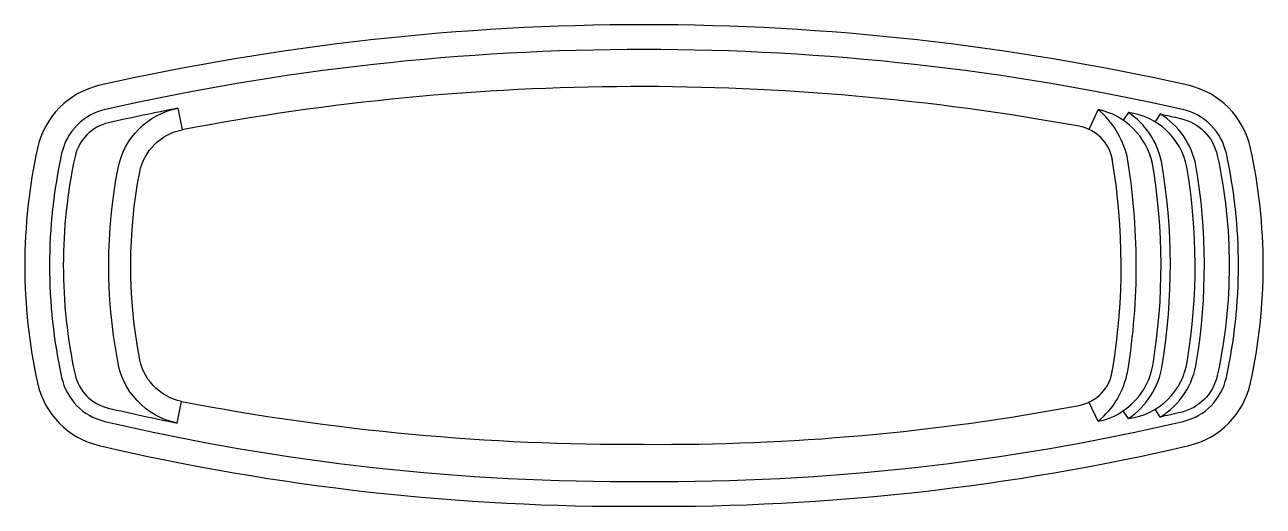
# Model space of a CAD drawing. Header units: millimetres. Extents: x 119.42 to 128.42, y 79.08 to 82.58.
import ezdxf

# ---------------------------------------------------------------- set-up
doc = ezdxf.new("R2010")
doc.units = ezdxf.units.MM
doc.header["$LTSCALE"] = 10
doc.layers.add('piscinas_igui', color=3, linetype='Continuous')

msp = doc.modelspace()

# ---------------------------------------------------------------- linework, layer by layer
at = {"layer": 'piscinas_igui'}
for p, q in [((120.5335, 81.9715), (120.5641, 81.8145)), ((120.5271, 79.6832), (120.5596, 79.8398))]:
    msp.add_line(p, q, dxfattribs=at)
at = {"layer": 'piscinas_igui', "color": 1}
for p, q in [((127.2207, 81.9619), (127.1541, 81.8176)), ((127.2207, 79.694), (127.1541, 79.8383))]:
    msp.add_line(p, q, dxfattribs=at)
at = {"layer": 'piscinas_igui', "color": 2}
for p, q in [((127.4407, 81.9406), (127.4028, 81.8847)), ((127.6707, 81.9301), (127.6357, 81.8724)), ((127.4407, 79.7153), (127.4028, 79.7712)), ((127.6707, 79.7258), (127.6357, 79.7835))]:
    msp.add_line(p, q, dxfattribs=at)
at = {"layer": 'piscinas_igui'}
for points in [[(128.3285, 81.6815, 0.291322), (127.8743, 82.1386, 0.111266), (119.9671, 82.1386, 0.291322), (119.5129, 81.6815, 0.108065), (119.5129, 79.9755, 0.289151), (119.9625, 79.5194, 0.059405), (123.9209, 79.0785, 0.059411), (127.8789, 79.5194, 0.289151), (128.3285, 79.9755, 0.108065)], [(128.1527, 81.643, 0.291322), (127.8347, 81.963, 0.111266), (120.0067, 81.963, 0.291322), (119.6887, 81.643, 0.108065), (119.6887, 80.0139, 0.289151), (120.0035, 79.6947, 0.059426), (123.9209, 79.2585, 0.059432), (127.8379, 79.6947, 0.289151), (128.1527, 80.0139, 0.108065)]]:
    msp.add_lwpolyline(points, format="xyb", close=True, dxfattribs=at)
at = {"layer": 'piscinas_igui', "color": 1}
for points in [[(127.0822, 81.8404, 0.09247), (120.5641, 81.8145)], [(127.2207, 79.6954, 0.314741), (127.6199, 80.1118, 0.082971), (127.6154, 81.571, 0.295339), (127.2207, 81.9619, 0.192139)], [(127.2207, 79.6954, 0.178534), (127.4358, 80.061, 0.082971), (127.4309, 81.6237, 0.157192), (127.2207, 81.9619)], [(120.5596, 79.8398, -0.319522), (120.252, 80.1714, -0.09476), (120.2559, 81.5061, -0.305631), (120.5641, 81.8145, -0.305631)], [(127.3254, 80.0695, 0.005197), (127.3274, 80.0797, 0.082686), (127.3232, 81.601, 0.000417), (127.323, 81.6018, 0.000417)], [(120.5596, 79.8398, 0.048713), (123.9209, 79.5286, 0.048611), (127.0832, 79.8113, 0.048605)]]:
    msp.add_lwpolyline(points, format="xyb", dxfattribs=at)
at = {"layer": 'piscinas_igui'}
for points in [[(120.5335, 81.9715, 0.007283), (120.0287, 81.8655, 0.291322), (119.7864, 81.6217, 0.108065), (119.7864, 80.0353, 0.289151), (120.0262, 79.7921, 0.007749), (120.5271, 79.6832)], [(120.5271, 79.6832, -0.317083), (120.094, 80.1459, -0.094475), (120.0988, 81.5366, -0.305631), (120.5335, 81.9715)]]:
    msp.add_lwpolyline(points, format="xyb", dxfattribs=at)
at = {"layer": 'piscinas_igui', "color": 2}
for points in [[(127.4407, 79.7152, 0.338996), (127.8697, 80.14, 0.083044), (127.8651, 81.5436, 0.323269), (127.4407, 81.9406, 0.210936)], [(127.4407, 79.7152, 0.209079), (127.6865, 80.1011, 0.083044), (127.6817, 81.5839, 0.192872), (127.4407, 81.9406)], [(127.6707, 81.9301, -0.002153), (127.8199, 81.8972, -0.291322), (128.0867, 81.6286, -0.108065), (128.0867, 80.0284, -0.289151), (127.8226, 79.7604, -0.00235), (127.6707, 79.7257, -0.00235)], [(127.6707, 79.7257, 0.225368), (127.9365, 80.1299, 0.083041), (127.9315, 81.5557, 0.211327), (127.6707, 81.9301)]]:
    msp.add_lwpolyline(points, format="xyb", dxfattribs=at)
at = {"layer": 'piscinas_igui', "color": 1}
for centre, start, end in [((127.0284, 81.5453), 9.53425, 79.662), ((127.0276, 80.1061), 280.67455, 352.97871)]:
    msp.add_arc(centre, 0.3, start, end, dxfattribs=at)

doc.saveas('drawing.dxf')
